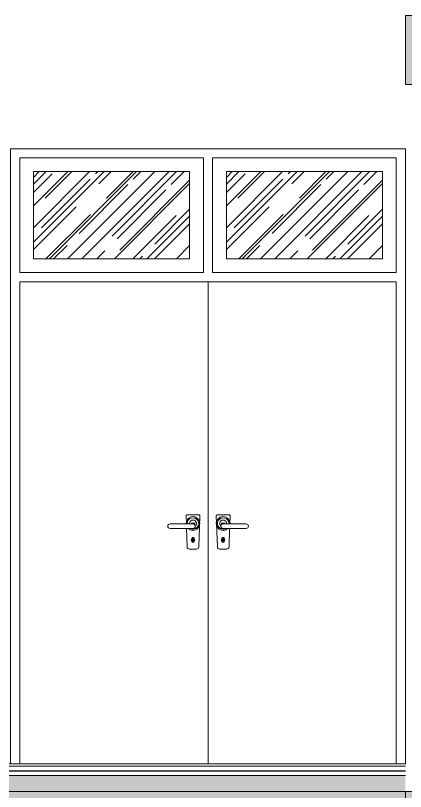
# Model space of a CAD drawing. Header units: inches. Extents: x 249 to 1192, y -18 to 440.
# Drawn here: x 707.533 to 709.232, y 185.342 to 188.722 of the extents above; entities that cross this region are included whole.
import ezdxf

# ---------------------------------------------------------------- set-up
doc = ezdxf.new("R2010")
doc.units = ezdxf.units.IN
doc.header["$MEASUREMENT"] = 0
for name, color, linetype, lineweight in [('ARSIR BETON', 8, 'Continuous', 0), ('ARSIR KERAMIK', 66, 'Continuous', 25), ('ARSIR WARNA', 66, 'Continuous', 0), ('BALOK', 3, 'Continuous', 20), ('KACA', 141, 'Continuous', 30), ('KUSEN', 16, 'Continuous', 15), ('LANTAI', 135, 'Continuous', 9)]:
    doc.layers.add(name, color=color, linetype=linetype, lineweight=lineweight)
doc.linetypes.add('BATTING', pattern='A,0.0001,-0.1,[134,ltypeshp.shx,S=0.1,R=0,X=-0.1,Y=0],-0.2,[134,ltypeshp.shx,S=0.1,R=180,X=0.1,Y=0],-0.1', length=0.4001)

# ---------------------------------------------------------------- blocks, each defined once
blk = doc.blocks.new('HANDEL')
at = {"elevation": -400}
blk.add_lwpolyline([(849.93, 208.99), (850.05, 212.47, 0.424007), (849.55, 212.99), (844.58, 212.99, 0.424007), (844.08, 212.47), (844.53, 198.96, 0.404487), (845.53, 197.99), (848.6, 197.99, 0.404487), (849.6, 198.96), (849.86, 206.99)], format="xyb", dxfattribs=at)
blk.add_lwpolyline([(847.82, 209.31), (846.29, 209.31), (846.29, 208.98), (847.82, 208.98)], close=True, dxfattribs=at)
for points in [[(847.04, 208.99), (857.04, 208.99)], [(847.04, 206.99), (857.04, 206.99)], [(846.64, 202.99), (846.64, 202.62)], [(846.64, 202.99), (847.44, 202.99)], [(847.44, 202.99), (847.44, 202.62)], [(846.64, 201.35), (846.64, 200.99)], [(846.64, 200.99), (847.44, 200.99)], [(846.94, 202.39), (847.14, 202.39)], [(846.94, 202.39), (846.94, 201.59)], [(846.94, 201.99), (847.14, 201.99)], [(846.94, 201.59), (847.14, 201.59)], [(847.04, 202.39), (847.04, 201.59)], [(847.14, 202.39), (847.14, 201.59)], [(847.44, 201.35), (847.44, 200.99)]]:
    blk.add_lwpolyline(points, dxfattribs=at)
for radius in [0.65, 0.55]:
    blk.add_circle((847.04, 201.99, -400), radius)
for centre, radius, start, end in [((847.05, 209.15, -400), 3, 356.9512, 313.9576), ((847.05, 209.15, -400), 2.5, 356.3406, 300.2513), ((847.05, 209.15, -400), 1.5, 353.8937, 227.3816), ((847.04, 207.99, -400), 1, 83.8945, 270), ((857.04, 207.99, -400), 1, 270, 90), ((847.04, 201.99, -400), 0.75, 122.231, 237.769), ((847.04, 201.99, -400), 0.75, 302.231, 57.769)]:
    blk.add_arc(centre, radius, start, end)
blk = doc.blocks.new('potongan dd')
at = {"layer": 'ARSIR BETON'}
h = blk.add_hatch(color=256, dxfattribs=at)
h.paths.add_polyline_path([(709.357, 188.7221), (709.257, 188.7221), (709.257, 188.4221), (709.357, 188.4221)])
h.paths.add_polyline_path([(709.257, 188.7221), (709.232, 188.7221), (709.232, 188.4221), (709.257, 188.4221)])
h.paths.add_polyline_path([(709.382, 188.7221), (709.357, 188.7221), (709.357, 188.4221), (709.382, 188.4221)])
h = blk.add_hatch(color=256, dxfattribs=at)
h.paths.add_polyline_path([(693.2572, 185.1921), (693.2572, 185.3421), (693.1072, 185.3421), (692.9572, 185.3421), (692.9572, 184.6421), (693.2572, 184.6421)])
h.paths.add_polyline_path([(695.3067, 185.3421), (693.2572, 185.3421), (693.2572, 185.1921), (695.3067, 185.1921)])
h.paths.add_polyline_path([(719.7567, 185.1921), (719.7567, 185.3421), (703.4572, 185.3421), (703.4572, 185.1921)])
h.paths.add_polyline_path([(697.7072, 185.1921), (697.7072, 185.3421), (695.7567, 185.3421), (695.7567, 185.1921)])
at = {"layer": 'ARSIR WARNA'}
h = blk.add_hatch(dxfattribs=at)
h.set_pattern_fill('AR-SAND', color=256, scale=0.025, style=0)
h.set_pattern_definition([(37.5, (703.607188, 185.342144), (-0.00157483, 0.0481706), [0, -0.038, 0, -0.0425, 0, -0.040625]), (7.5, (703.60719, 185.342144), (0.0442444, 0.07055365), [0, -0.0205, 0, -0.03425, 0, -0.013125]), (327.5, (703.576438, 185.342144), (0.07785355, 0.00014148), [0, -0.0125, 0, -0.045, 0, -0.05875]), (317.5, (703.57644, 185.342144), (0.0751532, 0.0219419), [0, -0.00625, 0, -0.0295, 0, -0.03375])])
h.paths.add_polyline_path([(709.232, 185.4121), (703.6072, 185.4121), (703.6072, 185.3421), (709.232, 185.3421)])
at = {"layer": 'KACA'}
h = blk.add_hatch(dxfattribs=at)
h.set_pattern_fill('AR-RROOF', color=256, scale=0.1, angle=45, style=0)
h.set_pattern_definition([(45, (703.80106, 185.76214), (0.0848528, 0.2262742), [1.5, -0.2, 0.5, -0.1]), (45, (703.85975, 185.89155), (-0.164756, 0.0233345), [0.3, -0.033, 0.6, -0.075]), (45, (703.77631, 185.857604), (0.3203194, 0.4150717), [0.8, -0.14, 0.4, -0.1])])
h.paths.add_polyline_path([(707.6116, 187.6621), (708.2918, 187.6621), (708.2918, 188.0421), (707.6116, 188.0421)])
h = blk.add_hatch(dxfattribs=at)
h.set_pattern_fill('AR-RROOF', color=256, scale=0.1, angle=45, style=0)
h.set_pattern_definition([(45, (704.64125, 185.76214), (0.0848528, 0.2262742), [1.5, -0.2, 0.5, -0.1]), (45, (704.69994, 185.89155), (-0.164756, 0.0233345), [0.3, -0.033, 0.6, -0.075]), (45, (704.6165, 185.857604), (0.3203194, 0.4150717), [0.8, -0.14, 0.4, -0.1])])
h.paths.add_polyline_path([(708.4518, 187.6621), (709.132, 187.6621), (709.132, 188.0421), (708.4518, 188.0421)])
at = {"layer": 'ARSIR KERAMIK', "linetype": 'BATTING', "ltscale": 0.05}
blk.add_lwpolyline([(703.6072, 185.4321), (709.232, 185.4321)], dxfattribs=at)
at = {"layer": 'BALOK'}
for points in [[(709.232, 188.4221), (709.382, 188.4221), (709.382, 188.7221), (709.232, 188.7221)], [(709.232, 185.0421), (709.382, 185.0421), (709.382, 185.3421), (709.232, 185.3421)]]:
    blk.add_lwpolyline(points, close=True, dxfattribs=at)
for points in [[(719.7567, 185.3421), (703.4572, 185.3421)], [(716.1454, 185.3421), (709.232, 185.3421)]]:
    blk.add_lwpolyline(points, dxfattribs=at)
at = {"layer": 'KUSEN'}
for points in [[(707.5116, 188.1421), (709.232, 188.1421), (709.232, 185.4621), (707.5116, 185.4621)], [(707.5516, 188.1021), (708.3518, 188.1021), (708.3518, 187.6021), (707.5516, 187.6021)], [(708.3918, 188.1021), (709.192, 188.1021), (709.192, 187.6021), (708.3918, 187.6021)], [(707.6116, 188.0421), (708.2918, 188.0421), (708.2918, 187.6621), (707.6116, 187.6621)], [(708.4518, 188.0421), (709.132, 188.0421), (709.132, 187.6621), (708.4518, 187.6621)], [(709.192, 185.4621), (707.552, 185.4621), (707.552, 187.5621), (709.192, 187.5621)], [(708.372, 187.5621), (707.552, 187.5621), (707.552, 185.4621), (708.372, 185.4621)], [(709.192, 185.4621), (707.552, 185.4621), (707.552, 187.5621), (709.192, 187.5621)]]:
    blk.add_lwpolyline(points, close=True, dxfattribs=at)
blk.add_lwpolyline([(709.232, 188.1421), (709.232, 188.1421), (709.232, 185.4621), (709.232, 185.4621)], dxfattribs=at)
at = {"layer": 'LANTAI'}
for points in [[(703.6072, 185.4621), (709.232, 185.4621)], [(703.6072, 185.4521), (709.232, 185.4521)], [(703.6072, 185.4121), (709.232, 185.4121)]]:
    blk.add_lwpolyline(points, dxfattribs=at)
at = {"layer": 'KUSEN', "yscale": 0.01, "zscale": 0.01}
for p, xscale in [((716.7767, 184.4179), -0.01), ((699.9672, 184.4179), 0.01)]:
    blk.add_blockref('HANDEL', p, dxfattribs=dict(at, xscale=xscale))

msp = doc.modelspace()

# ---------------------------------------------------------------- block references
msp.add_blockref('potongan dd', (0, 0))

doc.saveas('drawing.dxf')
